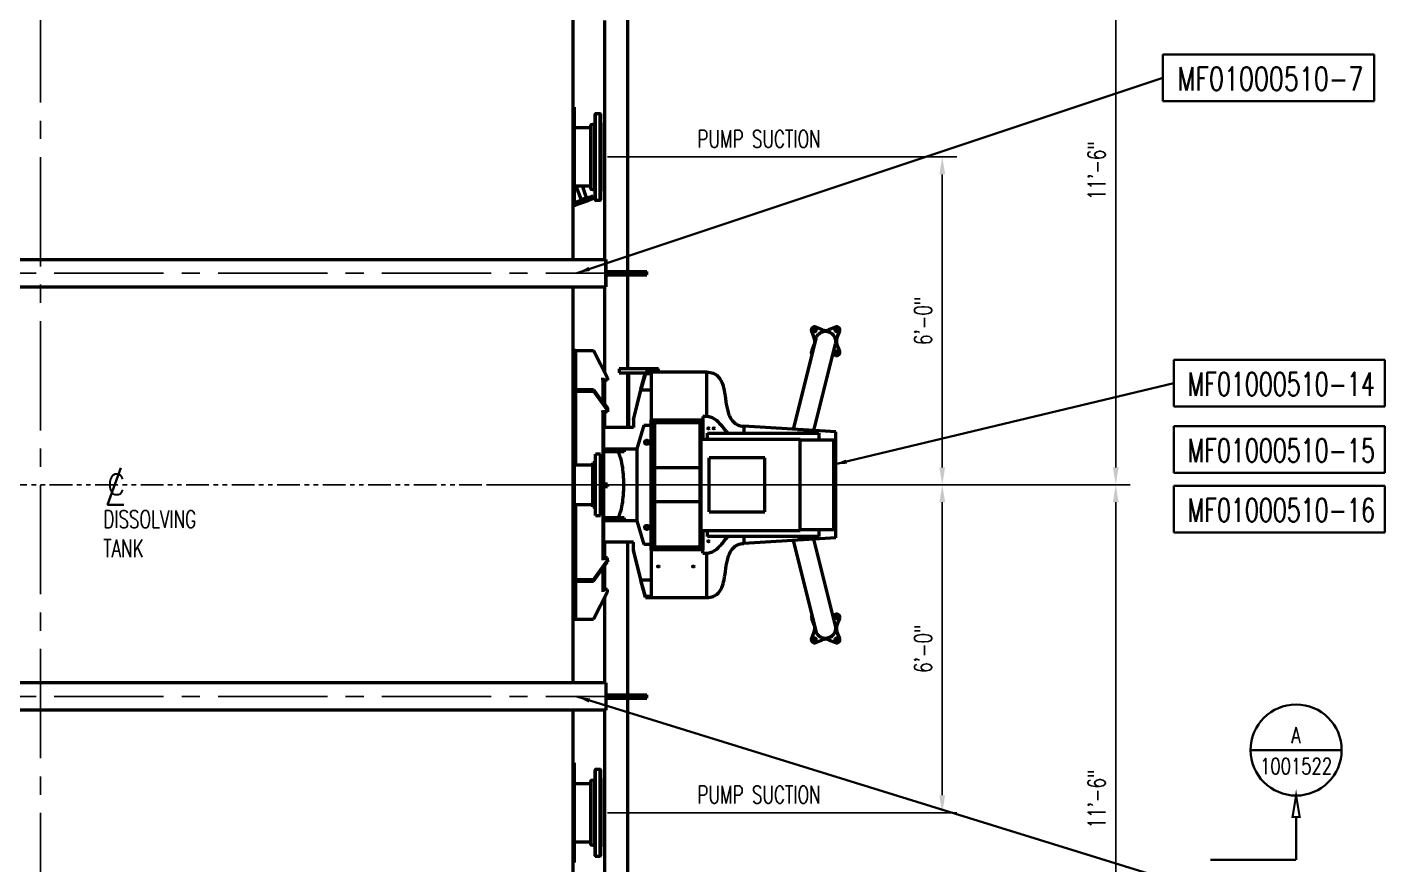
# Model space of a CAD drawing. Header units: inches. Extents: x 0 to 1408, y 0 to 1088.
# Drawn here: x 335 to 633.3, y 563.4 to 747.3 of the extents above; entities that cross this region are included whole.
import ezdxf
from ezdxf.enums import TextEntityAlignment as Align

# ---------------------------------------------------------------- set-up
doc = ezdxf.new("R2010")
doc.units = ezdxf.units.IN
doc.header["$LTSCALE"] = 32
doc.header["$MEASUREMENT"] = 0
for name, pattern in [('CENTER', [2, 1.25, -0.25, 0.25, -0.25]), ('CENTER2', [1.125, 0.75, -0.125, 0.125, -0.125]), ('HIDDEN', [0.375, 0.25, -0.125]), ('PHANTOM2', [1.25, 0.625, -0.125, 0.125, -0.125, 0.125, -0.125])]:
    doc.linetypes.add(name, pattern=pattern)
for name, color, linetype, lineweight in [('AM_0', 7, 'Continuous', 50), ('AM_6', 140, 'Continuous', 35), ('Equipment-AM_11', 92, 'PHANTOM2', 25), ('Equipment-AM_3', 6, 'HIDDEN', 25), ('Equipment-AM_5', 92, 'Continuous', 25), ('Equipment-AM_6', 140, 'Continuous', 35), ('Equipment-AM_7', 142, 'CENTER', 25), ('Layout-AM_11', 92, 'PHANTOM2', 25), ('Layout-AM_6', 140, 'Continuous', 35)]:
    doc.layers.add(name, color=color, linetype=linetype, lineweight=lineweight)
doc.styles.add('simplex', font='simplex.shx', dxfattribs={"width": 0.75})
doc.styles.get("Standard").update_dxf_attribs({"font": 'ROMANS.SHX', "width": 0.7})
doc.dimstyles.new('METSOPOWER_ANSI$7', dxfattribs={"dimscale": 24, "dimtxt": 0.12, "dimasz": 0.12, "dimexe": 0.1, "dimexo": 0.05, "dimgap": 0.06, "dimtad": 1, "dimtoh": 1, "dimzin": 12, "dimdsep": 46, "dimlunit": 3, "dimtxsty": 'Standard', "dimcen": 0, "dimclrd": 256, "dimclre": 256, "dimclrt": 140, "dimadec": 0, "dimazin": 2, "dimtp": 0.1, "dimtm": 0.1, "dimtfac": 0.71, "dimtmove": 0, "dimatfit": 3, "dimfxl": 1, "dimtzin": 7, "dimlwd": -1, "dimlwe": -1, "dimarcsym": 1})
doc.dimstyles.new('VALMET_ANSI$0', dxfattribs={"dimscale": 48, "dimtxt": 0.12, "dimasz": 0.12, "dimexe": 0.1, "dimexo": 0.05, "dimgap": 0.06, "dimtad": 1, "dimtoh": 1, "dimdec": 5, "dimzin": 7, "dimdsep": 46, "dimlunit": 4, "dimtxsty": 'Standard', "dimcen": 0, "dimclrd": 256, "dimclre": 256, "dimclrt": 140, "dimadec": 0, "dimazin": 2, "dimtp": 0.1, "dimtm": 0.1, "dimtfac": 0.71, "dimtdec": 5, "dimtofl": 0, "dimtmove": 0, "dimatfit": 3, "dimfxl": 1, "dimfrac": 2, "dimtolj": 1, "dimtzin": 7, "dimlwd": -1, "dimlwe": -1, "dimarcsym": 1})

# ---------------------------------------------------------------- blocks, each defined once
blk = doc.blocks.new('Centerline Symbol')
at = {"layer": 'AM_6'}
for p, q in [((0.0432, 0.1174), (-0.0505, -0.1371)), ((-0.0505, -0.1371), (0.0623, -0.1371))]:
    blk.add_line(p, q, dxfattribs=at)
at = {"layer": 'AM_6', "style": 'simplex'}
blk.add_text('C', height=0.1406, dxfattribs=at).set_placement((-0.0526, -0.0672))
blk = doc.blocks.new('*D42')
at = {"layer": 'Defpoints', "color": 0, "transparency": 16777216}
for p in [(485.22, 784.84), (454.97, 646.84), (574.2, 646.84)]:
    blk.add_point(p, dxfattribs=at)
at = {"layer": 'Equipment-AM_5', "linetype": 'ByBlock', "transparency": 16777216}
for p, q in [((486.82, 784.84), (577.4, 784.84)), ((574.2, 781), (574.2, 650.68)), ((456.57, 646.84), (577.4, 646.84))]:
    blk.add_line(p, q, dxfattribs=at)
at = {"layer": 'Equipment-AM_5', "transparency": 16777216}
for points in [[(573.56, 781), (574.84, 781), (574.2, 784.84)], [(573.56, 650.68), (574.84, 650.68), (574.2, 646.84)]]:
    blk.add_solid(points, dxfattribs=at)
at = {"layer": 'Equipment-AM_5', "color": 140, "transparency": 16777216, "insert": (570, 715.84), "char_height": 3.84, "attachment_point": 5, "rotation": 90}
blk.add_mtext('\\A1;11\'-6"', dxfattribs=at)
blk = doc.blocks.new('*D43')
at = {"layer": 'Defpoints', "color": 0, "transparency": 16777216}
for p in [(443.64, 646.84), (574.2, 646.84), (485.22, 508.84)]:
    blk.add_point(p, dxfattribs=at)
at = {"layer": 'Equipment-AM_5', "linetype": 'ByBlock', "transparency": 16777216}
for p, q in [((445.24, 646.84), (577.4, 646.84)), ((574.2, 512.68), (574.2, 643)), ((486.82, 508.84), (577.4, 508.84))]:
    blk.add_line(p, q, dxfattribs=at)
at = {"layer": 'Equipment-AM_5', "transparency": 16777216}
for points in [[(573.56, 643), (574.84, 643), (574.2, 646.84)], [(573.56, 512.68), (574.84, 512.68), (574.2, 508.84)]]:
    blk.add_solid(points, dxfattribs=at)
at = {"layer": 'Equipment-AM_5', "color": 140, "transparency": 16777216, "insert": (570, 577.84), "char_height": 3.84, "attachment_point": 5, "rotation": 90}
blk.add_mtext('\\A1;11\'-6"', dxfattribs=at)
blk = doc.blocks.new('*D48')
at = {"layer": 'Defpoints', "color": 0, "transparency": 16777216}
for p in [(460.91, 718.84), (435.36, 646.84), (536.08, 646.84)]:
    blk.add_point(p, dxfattribs=at)
at = {"layer": 'Equipment-AM_5', "linetype": 'ByBlock', "transparency": 16777216}
for p, q in [((462.51, 718.84), (539.28, 718.84)), ((536.08, 715), (536.08, 650.68)), ((436.96, 646.84), (539.28, 646.84))]:
    blk.add_line(p, q, dxfattribs=at)
at = {"layer": 'Equipment-AM_5', "transparency": 16777216}
for points in [[(535.44, 715), (536.72, 715), (536.08, 718.84)], [(535.44, 650.68), (536.72, 650.68), (536.08, 646.84)]]:
    blk.add_solid(points, dxfattribs=at)
at = {"layer": 'Equipment-AM_5', "color": 140, "transparency": 16777216, "insert": (531.87, 682.84), "char_height": 3.84, "attachment_point": 5, "rotation": 90}
blk.add_mtext('\\A1;6\'-0"', dxfattribs=at)
blk = doc.blocks.new('*D49')
at = {"layer": 'Defpoints', "color": 0, "transparency": 16777216}
for p in [(440.06, 646.84), (536.08, 646.84), (460.91, 574.84)]:
    blk.add_point(p, dxfattribs=at)
at = {"layer": 'Equipment-AM_5', "linetype": 'ByBlock', "transparency": 16777216}
for p, q in [((441.66, 646.84), (539.28, 646.84)), ((536.08, 578.68), (536.08, 643)), ((462.51, 574.84), (539.28, 574.84))]:
    blk.add_line(p, q, dxfattribs=at)
at = {"layer": 'Equipment-AM_5', "transparency": 16777216}
for points in [[(535.44, 643), (536.72, 643), (536.08, 646.84)], [(535.44, 578.68), (536.72, 578.68), (536.08, 574.84)]]:
    blk.add_solid(points, dxfattribs=at)
at = {"layer": 'Equipment-AM_5', "color": 140, "transparency": 16777216, "insert": (531.87, 610.84), "char_height": 3.84, "attachment_point": 5, "rotation": 90}
blk.add_mtext('\\A1;6\'-0"', dxfattribs=at)
blk = doc.blocks.new('POW PDM_NO REV')
at = {"layer": 'AM_6'}
for p, q in [((0, 0), (0, 0.32)), ((0, 0.32), (1.45, 0.32)), ((1.45, 0), (1.45, 0.32)), ((0, 0), (1.45, 0))]:
    blk.add_line(p, q, dxfattribs=at)
at = {"layer": 'AM_6', "style": 'simplex', "width": 0.75}
blk.add_attdef('POWP00XXXX', text='', height=0.16, dxfattribs=at).set_placement((0.7384, 0.0265), align=Align.BOTTOM_CENTER)

msp = doc.modelspace()

# ---------------------------------------------------------------- linework, layer by layer
at = {"layer": 'AM_0'}
for p, q in [((454.966297, 696.347808), (454.966297, 778.837808)), ((466.966297, 693.712808), (466.966297, 749.272993)), ((461.966297, 696.347808), (461.966297, 748.779166)), ((455.216297, 729.775308), (454.966297, 729.775308)), ((455.216297, 729.775308), (455.216297, 727.664417)), ((459.778797, 727.912118), (459.778797, 728.277808)), ((460.908797, 728.337808), (459.838797, 728.337808)), ((459.838797, 728.337808), (459.838797, 727.969794)), ((459.838797, 727.969794), (459.838797, 709.337808)), ((460.908797, 709.337808), (460.908797, 728.337808)), ((460.968797, 728.277808), (460.968797, 709.397808)), ((455.216297, 727.664417), (455.216297, 707.900308)), ((458.838797, 725.212808), (455.216297, 725.212808)), ((458.838797, 725.587306), (458.838797, 725.859307)), ((458.838797, 711.816309), (458.838797, 725.587306)), ((459.726109, 726.021339), (458.891484, 725.91886)), ((458.891484, 725.91886), (458.891484, 711.756756)), ((459.726109, 725.743061), (459.726109, 726.021339)), ((459.726109, 711.654277), (459.726109, 725.743061)), ((459.778797, 709.397808), (459.778797, 727.912118)), ((461.028797, 726.337808), (461.028797, 726.047271)), ((461.028797, 726.047271), (461.028797, 711.337808)), ((455.216297, 712.462808), (458.838797, 712.462808)), ((455.363591, 708.815199), (459.357284, 710.268785)), ((455.597651, 712.462808), (456.699837, 709.434575)), ((457.935533, 709.884332), (456.997044, 712.462808)), ((458.891484, 711.756756), (459.726109, 711.654277)), ((459.528294, 709.798938), (459.357284, 710.268785)), ((454.966297, 707.900308), (455.216297, 707.900308)), ((455.363591, 708.815199), (455.534601, 708.345353)), ((455.534601, 708.345353), (459.528294, 709.798938)), ((456.407358, 709.328121), (458.228012, 709.990785)), ((456.407358, 709.328121), (456.45011, 709.21066)), ((456.591755, 708.730125), (456.613131, 708.671395)), ((456.613131, 708.671395), (458.492517, 709.355435)), ((458.270765, 709.873324), (458.228012, 709.990785)), ((458.492517, 709.355435), (458.47114, 709.414166)), ((459.838797, 709.337808), (460.908797, 709.337808)), ((268.966297, 696.347808), (462.153797, 696.347808)), ((462.153797, 696.347808), (462.166297, 696.347808)), ((462.153797, 690.327808), (462.153797, 696.347808)), ((462.166297, 696.347808), (462.166297, 690.327808)), ((462.166297, 693.712808), (468.166297, 693.712808)), ((462.166297, 692.962808), (468.166297, 692.962808)), ((466.966297, 672.310249), (466.966297, 692.962808)), ((468.166297, 693.712808), (468.166297, 692.962808)), ((468.166297, 693.712808), (471.166297, 693.712808)), ((468.166297, 692.962808), (471.166297, 692.962808)), ((471.166297, 692.962808), (471.166297, 693.712808)), ((268.966297, 690.327808), (462.153797, 690.327808)), ((454.966297, 603.347808), (454.966297, 690.327808)), ((461.966297, 671.44084), (461.966297, 690.327808)), ((462.166297, 690.327808), (462.153797, 690.327808)), ((507.358935, 680.551802), (507.967843, 679.034753)), ((509.797618, 680.864528), (508.280569, 681.473435)), ((512.634518, 681.473435), (511.117469, 680.864528)), ((512.947244, 679.034753), (513.556151, 680.551802)), ((508.27421, 678.918477), (503.322993, 659.034069)), ((507.967843, 677.714901), (507.358935, 676.197852)), ((507.890517, 658.753423), (512.640877, 677.831177)), ((507.991489, 677.78305), (507.967843, 677.714901)), ((513.556151, 676.197852), (512.947244, 677.714901)), ((455.466297, 676.337808), (454.966297, 676.337808)), ((455.466297, 676.338727), (455.466297, 676.337378)), ((455.466297, 676.338727), (459.466297, 676.338727)), ((455.466297, 676.337378), (455.466297, 676.336029)), ((455.466297, 676.336029), (459.466297, 676.336029)), ((455.466297, 676.33497), (455.466297, 676.336029)), ((455.466297, 676.33497), (455.466297, 667.761564)), ((459.466297, 676.338727), (459.466297, 676.336029)), ((459.466297, 676.338727), (462.528797, 670.338815)), ((459.466297, 676.336029), (462.528797, 670.336116)), ((512.061919, 675.506047), (512.634518, 675.276219)), ((465.068659, 672.310249), (465.068659, 671.444107)), ((473.730076, 672.310249), (465.068659, 672.310249)), ((465.068659, 671.444107), (470.855479, 671.444107)), ((466.966297, 659.436233), (466.966297, 671.444107)), ((467.149367, 671.444107), (467.149367, 659.436233)), ((469.822776, 667.837049), (470.89493, 671.581902)), ((470.89493, 671.323249), (469.863599, 667.720983)), ((470.89493, 671.581902), (470.89493, 671.323249)), ((484.320627, 671.581902), (470.89493, 671.581902)), ((470.89493, 671.323249), (472.115903, 671.323249)), ((472.115903, 671.323249), (472.115903, 661.130003)), ((473.730076, 671.581902), (473.730076, 672.310249)), ((484.320627, 661.837747), (484.320627, 671.581902)), ((461.525352, 670.333459), (461.525352, 664.925228)), ((461.528797, 669.836124), (461.528797, 670.336116)), ((462.528797, 669.836124), (461.528797, 669.836124)), ((461.966297, 664.503527), (461.966297, 669.836124)), ((462.528797, 670.338815), (462.528797, 670.336116)), ((462.528797, 670.336116), (462.528797, 669.836124)), ((455.466297, 667.762309), (455.466297, 667.58458)), ((455.466297, 667.762309), (459.466297, 667.762309)), ((455.466297, 667.58458), (455.466297, 667.406852)), ((455.466297, 667.406852), (459.466297, 667.406852)), ((455.466297, 667.406107), (455.466297, 667.406852)), ((455.466297, 667.406107), (455.466297, 651.150308)), ((459.466297, 667.762309), (459.466297, 667.406852)), ((459.466297, 667.762309), (462.528797, 663.542626)), ((459.466297, 667.406852), (462.528797, 663.18717)), ((469.822776, 667.837049), (468.257635, 661.433084)), ((468.257635, 661.149986), (469.863599, 667.720983)), ((469.863599, 667.720983), (472.115903, 667.720983)), ((461.525352, 665.117679), (462.528797, 663.720073)), ((461.525352, 663.18717), (461.525352, 646.960981)), ((461.528797, 662.83553), (461.528797, 663.18717)), ((462.528797, 662.83553), (461.528797, 662.83553)), ((461.966297, 659.436233), (461.966297, 662.83553)), ((462.528797, 663.720073), (462.528797, 663.542626)), ((462.528797, 663.542626), (462.528797, 663.18717)), ((462.528797, 663.18717), (462.528797, 662.83553)), ((461.722202, 660.105524), (461.525352, 660.105524)), ((461.722202, 646.96368), (461.722202, 660.105524)), ((468.257635, 659.436233), (461.722202, 659.436233)), ((468.257635, 661.433084), (468.257635, 661.149986)), ((468.257635, 661.149986), (468.257635, 659.436233)), ((470.5411, 659.928359), (468.966297, 654.711824)), ((470.5411, 659.928359), (472.115903, 659.928359)), ((472.115903, 661.130003), (483.454486, 661.130003)), ((472.115903, 632.545613), (472.115903, 661.130003)), ((472.509604, 660.656706), (472.509604, 633.01891)), ((472.509604, 660.656706), (482.824564, 660.656706)), ((472.509604, 660.125209), (472.824564, 660.125209)), ((472.548974, 660.125209), (472.548974, 649.666921)), ((472.824564, 660.499225), (472.824564, 650.577965)), ((472.824564, 660.499225), (482.824564, 660.499225)), ((482.824564, 660.656706), (482.824564, 660.499225)), ((482.824564, 660.499225), (482.824564, 650.577965)), ((484.320627, 661.837747), (483.454486, 661.837747)), ((483.454486, 661.837747), (483.454486, 661.130003)), ((483.454486, 661.130003), (483.454486, 656.829934)), ((512.667084, 658.459932), (492.509604, 659.698485)), ((492.509604, 659.698485), (492.509604, 658.176391)), ((504.871808, 656.829934), (483.139525, 656.829934)), ((483.139525, 636.829934), (483.139525, 656.829934)), ((484.517478, 656.829934), (484.517478, 658.176391)), ((484.517478, 658.176391), (508.926926, 658.176391)), ((504.202517, 658.176391), (504.202517, 658.255131)), ((504.202517, 658.255131), (507.745824, 658.255131)), ((504.871808, 636.829934), (504.871808, 656.829934)), ((512.234013, 656.633083), (504.871808, 656.633083)), ((507.745824, 658.255131), (507.745824, 658.172327)), ((508.926926, 658.176391), (508.926926, 656.633083)), ((512.234013, 637.026784), (512.234013, 656.633083)), ((512.667084, 655.892926), (512.667084, 658.459932)), ((460.966297, 653.587808), (459.903797, 653.587808)), ((459.903797, 649.420921), (459.903797, 653.587808)), ((460.966297, 649.420921), (460.966297, 653.587808)), ((461.722202, 654.711824), (466.176971, 654.711824)), ((466.176971, 654.081902), (461.722202, 654.081902)), ((466.176971, 654.711824), (468.966297, 654.711824)), ((466.176971, 654.711824), (466.176971, 654.081902)), ((468.966297, 654.711824), (468.966297, 638.963792)), ((512.234013, 655.892926), (512.667084, 655.892926)), ((512.667084, 637.78269), (512.667084, 655.892926)), ((455.216297, 653.337808), (454.966297, 653.337808)), ((455.216297, 653.337808), (455.216297, 652.946739)), ((455.216297, 652.946739), (455.216297, 640.337808)), ((459.278797, 651.150308), (455.216297, 651.150308)), ((459.903797, 651.681558), (459.278797, 651.681558)), ((459.278797, 648.691431), (459.278797, 651.681558)), ((461.028797, 652.150308), (460.966297, 652.150308)), ((461.028797, 648.870814), (461.028797, 652.150308)), ((482.824564, 650.577965), (472.824564, 650.577965)), ((472.824564, 650.577965), (472.824564, 643.09765)), ((482.824564, 650.577965), (482.824564, 643.09765)), ((497.076533, 652.735446), (484.832438, 652.735446)), ((484.832438, 640.924422), (484.832438, 652.735446)), ((497.076533, 640.924422), (497.076533, 652.735446)), ((459.278797, 641.994058), (459.278797, 648.691431)), ((459.903797, 640.087808), (459.903797, 649.420921)), ((460.966297, 640.087808), (460.966297, 649.420921)), ((461.028797, 641.525308), (461.028797, 648.870814)), ((472.548974, 649.666921), (472.509604, 649.666921)), ((472.824564, 648.609461), (472.509604, 648.609461)), ((472.548974, 649.666921), (472.548974, 648.609461)), ((482.942675, 648.011036), (482.824564, 648.011036)), ((483.139525, 648.109461), (482.942675, 648.109461)), ((482.942675, 646.829934), (482.942675, 648.109461)), ((461.028797, 646.945121), (462.528797, 646.960981)), ((461.028797, 646.445129), (462.528797, 646.460989)), ((461.525352, 646.450379), (461.525352, 630.307183)), ((461.528797, 646.96368), (461.528797, 646.960981)), ((462.528797, 646.96368), (461.528797, 646.96368)), ((461.722202, 633.570091), (461.722202, 646.45246)), ((462.528797, 646.960981), (462.528797, 646.96368)), ((462.528797, 646.960981), (462.528797, 646.460989)), ((472.509604, 645.066154), (472.824564, 645.066154)), ((472.548974, 645.066154), (472.548974, 644.008695)), ((482.824564, 645.648832), (482.942675, 645.648832)), ((482.942675, 645.550406), (482.942675, 646.829934)), ((482.942675, 645.550406), (483.139525, 645.550406)), ((455.216297, 642.525308), (459.278797, 642.525308)), ((455.466297, 642.525308), (455.466297, 626.042461)), ((459.278797, 641.994058), (459.903797, 641.994058)), ((460.966297, 641.525308), (461.028797, 641.525308)), ((472.548974, 644.008695), (472.509604, 644.008695)), ((472.548974, 644.008695), (472.548974, 633.550406)), ((472.824564, 643.09765), (472.824564, 633.176391)), ((482.824564, 643.09765), (472.824564, 643.09765)), ((482.824564, 643.09765), (482.824564, 633.176391)), ((454.966297, 640.337808), (455.216297, 640.337808)), ((459.903797, 640.087808), (460.966297, 640.087808)), ((466.176971, 639.593713), (461.722202, 639.593713)), ((466.176971, 638.963792), (461.722202, 638.963792)), ((466.176971, 639.593713), (466.176971, 638.963792)), ((468.966297, 638.963792), (466.176971, 638.963792)), ((468.966297, 638.963792), (470.5411, 633.747257)), ((484.832438, 640.924422), (497.076533, 640.924422)), ((483.139525, 636.829934), (504.871808, 636.829934)), ((483.454486, 636.829934), (483.454486, 632.545613)), ((484.517478, 635.499225), (484.517478, 636.829934)), ((508.926926, 635.499225), (484.517478, 635.499225)), ((492.509604, 635.499225), (492.509604, 633.977131)), ((504.202517, 635.420485), (504.202517, 635.499225)), ((504.871808, 637.026784), (512.234013, 637.026784)), ((507.745824, 635.503289), (507.745824, 635.420485)), ((508.926926, 637.026784), (508.926926, 635.499225)), ((512.667084, 637.78269), (512.234013, 637.78269)), ((512.667084, 635.215684), (512.667084, 637.78269)), ((461.525352, 633.570091), (461.722202, 633.570091)), ((468.257635, 634.239383), (461.722202, 634.239383)), ((461.966297, 630.840086), (461.966297, 634.239383)), ((466.966297, 600.712808), (466.966297, 634.239383)), ((468.257635, 632.52563), (468.257635, 634.239383)), ((468.257635, 632.52563), (468.257635, 632.242532)), ((469.863599, 625.954633), (468.257635, 632.52563)), ((472.115903, 633.747257), (470.5411, 633.747257)), ((483.454486, 632.545613), (472.115903, 632.545613)), ((472.115903, 632.545613), (472.115903, 622.352367)), ((472.824564, 633.550406), (472.509604, 633.550406)), ((482.824564, 633.01891), (472.509604, 633.01891)), ((482.824564, 633.176391), (472.824564, 633.176391)), ((482.824564, 633.176391), (482.824564, 633.01891)), ((483.454486, 631.837869), (483.454486, 632.545613)), ((512.667084, 635.215684), (492.509604, 633.977131)), ((503.322993, 634.641547), (508.27421, 614.757139)), ((507.745824, 635.420485), (504.202517, 635.420485)), ((512.640877, 615.844439), (507.890517, 634.922193)), ((459.466297, 626.041708), (462.528797, 630.307183)), ((459.466297, 625.690068), (462.528797, 629.955543)), ((462.528797, 630.840086), (461.528797, 630.840086)), ((461.528797, 630.662639), (461.528797, 630.307183)), ((462.528797, 630.662639), (461.528797, 630.662639)), ((462.528797, 630.662639), (462.528797, 630.840086)), ((462.528797, 630.307183), (462.528797, 630.662639)), ((462.528797, 630.307183), (462.528797, 629.955543)), ((468.257635, 632.242532), (469.822776, 625.838567)), ((483.454486, 631.837869), (484.320627, 631.837869)), ((484.320627, 622.093713), (484.320627, 631.837869)), ((461.525352, 628.557937), (461.525352, 623.336531)), ((461.966297, 623.839492), (461.966297, 629.172088)), ((455.466297, 626.042461), (455.466297, 626.041708)), ((455.466297, 626.041708), (459.466297, 626.041708)), ((455.466297, 626.041708), (455.466297, 625.865888)), ((455.466297, 625.865888), (455.466297, 625.690068)), ((455.466297, 625.690821), (455.466297, 617.337948)), ((455.466297, 625.690068), (459.466297, 625.690068)), ((459.466297, 626.041708), (459.466297, 625.690068)), ((461.528797, 623.836794), (461.528797, 623.839492)), ((462.528797, 623.839492), (461.528797, 623.839492)), ((461.528797, 623.836794), (461.528797, 623.336801)), ((462.528797, 623.836794), (461.528797, 623.836794)), ((462.528797, 623.836794), (462.528797, 623.839492)), ((462.528797, 623.336801), (462.528797, 623.836794)), ((470.89493, 622.093713), (469.822776, 625.838567)), ((470.89493, 622.352367), (469.863599, 625.954633)), ((469.863599, 625.954633), (472.115903, 625.954633)), ((459.466297, 617.336888), (462.528797, 623.336801)), ((461.966297, 603.347808), (461.966297, 622.234776)), ((470.89493, 622.352367), (470.89493, 622.093713)), ((472.115903, 622.352367), (470.89493, 622.352367)), ((470.89493, 622.093713), (484.320627, 622.093713)), ((512.634518, 618.399397), (512.061919, 618.169569)), ((454.966297, 617.337808), (455.466297, 617.337808)), ((455.466297, 617.337948), (455.466297, 617.336888)), ((455.466297, 617.336888), (459.466297, 617.336888)), ((507.358935, 617.477763), (507.967843, 615.960714)), ((507.967843, 614.640863), (507.358935, 613.123814)), ((507.967843, 615.960714), (507.991489, 615.892566)), ((512.947244, 615.960714), (513.556151, 617.477763)), ((513.556151, 613.123814), (512.947244, 614.640863)), ((508.280569, 612.202181), (509.797618, 612.811088)), ((511.117469, 612.811088), (512.634518, 612.202181)), ((462.153797, 603.347808), (268.966297, 603.347808)), ((462.153797, 603.347808), (462.166297, 603.347808)), ((462.153797, 603.347808), (462.153797, 597.327808)), ((462.166297, 603.347808), (462.166297, 597.327808)), ((462.166297, 600.712808), (468.166297, 600.712808)), ((462.166297, 599.962808), (468.166297, 599.962808)), ((466.966297, 544.402623), (466.966297, 599.962808)), ((468.166297, 600.712808), (468.166297, 599.962808)), ((468.166297, 600.712808), (471.166297, 600.712808)), ((468.166297, 599.962808), (471.166297, 599.962808)), ((471.166297, 599.962808), (471.166297, 600.712808)), ((462.153797, 597.327808), (268.966297, 597.327808)), ((454.966297, 514.837808), (454.966297, 597.327808)), ((461.966297, 544.89645), (461.966297, 597.327808)), ((462.166297, 597.327808), (462.153797, 597.327808)), ((455.216297, 585.775308), (454.966297, 585.775308)), ((455.216297, 585.775308), (455.216297, 584.41502)), ((455.216297, 584.41502), (455.216297, 563.900308)), ((458.838797, 581.587306), (458.838797, 581.859307)), ((459.726109, 582.021339), (458.891484, 581.91886)), ((458.891484, 581.91886), (458.891484, 567.756756)), ((459.726109, 581.743061), (459.726109, 582.021339)), ((459.778797, 583.912118), (459.778797, 584.277808)), ((459.778797, 565.397808), (459.778797, 583.912118)), ((460.908797, 584.337808), (459.838797, 584.337808)), ((459.838797, 584.337808), (459.838797, 583.969794)), ((459.838797, 583.969794), (459.838797, 565.337808)), ((460.908797, 565.337808), (460.908797, 584.337808)), ((460.968797, 584.277808), (460.968797, 565.397808)), ((461.028797, 582.337808), (461.028797, 582.047271)), ((461.028797, 582.047271), (461.028797, 567.337808)), ((458.838797, 581.212808), (455.216297, 581.212808)), ((458.838797, 567.816309), (458.838797, 581.587306)), ((459.726109, 567.654277), (459.726109, 581.743061)), ((455.216297, 568.462808), (458.838797, 568.462808)), ((455.216297, 568.412393), (455.243076, 568.312453)), ((455.243076, 568.312453), (455.804209, 568.462808)), ((458.891484, 567.756756), (459.726109, 567.654277)), ((454.966297, 563.900308), (455.216297, 563.900308)), ((459.838797, 565.337808), (460.908797, 565.337808))]:
    msp.add_line(p, q, dxfattribs=at)
at = {"layer": 'AM_0', "flags": 128}
for points in [[(512.636202, 677.832339), (512.669689, 677.967183), (512.698221, 678.241465), (512.688415, 678.518029), (512.640438, 678.792143), (512.555111, 679.059116), (512.433894, 679.314381), (512.278861, 679.55357), (512.092665, 679.772591), (511.878491, 679.967695), (511.640005, 680.135545), (511.381286, 680.273268), (511.106762, 680.378509), (510.82113, 680.449466), (510.529276, 680.484925), (510.236195, 680.48428), (509.946902, 680.447542), (509.666345, 680.375339), (509.399327, 680.268907), (509.150414, 680.130066), (508.923868, 679.961193), (508.723562, 679.765177), (508.552926, 679.545371), (508.414878, 679.305537), (508.31178, 679.049778), (508.278885, 678.917316)], [(484.320627, 671.581902), (484.713764, 671.567149), (485.07868, 671.523707), (485.416598, 671.4528), (485.728741, 671.355654), (486.016331, 671.233493), (486.280593, 671.087543), (486.522749, 670.919028), (486.744021, 670.729173), (486.945632, 670.519203), (487.128807, 670.290343), (487.294766, 670.043818), (487.444734, 669.780853), (487.623249, 669.403684), (487.778055, 669.002004), (487.912121, 668.578787), (488.028417, 668.137009), (488.12991, 667.679642), (488.245389, 667.062097), (488.347242, 666.429597), (488.442138, 665.788821), (488.532355, 665.175585), (488.628105, 664.566701), (488.735188, 663.967976), (488.859402, 663.38522), (489.006546, 662.824239), (489.142022, 662.402529), (489.298046, 662.000665), (489.477431, 661.621464), (489.682988, 661.267745), (489.917532, 660.942324), (490.116235, 660.716356), (490.334411, 660.509471), (490.573282, 660.322893), (490.834072, 660.157848), (491.118004, 660.015561), (491.4263, 659.897256), (491.760183, 659.804158), (492.120877, 659.737493), (492.509604, 659.698485)], [(487.155273, 660.336212), (486.841195, 660.64787), (486.518818, 660.933969), (486.186541, 661.189581), (485.842763, 661.409773), (485.604874, 661.535187), (485.362333, 661.640286), (485.114302, 661.72418), (484.852442, 661.787273), (484.587884, 661.825129), (484.320627, 661.837747)], [(488.980574, 658.176391), (488.849898, 658.332265), (488.780717, 658.416195), (488.708136, 658.504735), (488.643671, 658.583732), (488.575571, 658.66745), (488.519115, 658.737011), (488.472042, 658.795086), (488.405977, 658.876618), (488.340248, 658.957732), (488.286067, 659.024536), (488.240819, 659.080259), (488.106545, 659.244948), (487.96719, 659.414301), (487.834928, 659.572983), (487.701333, 659.730617), (487.564715, 659.888494), (487.430709, 660.039566), (487.290762, 660.192774), (487.155273, 660.336212)], [(464.796497, 654.081902), (464.931989, 653.837542), (465.062472, 653.555838), (465.187261, 653.2384), (465.305681, 652.886806), (465.417112, 652.503043), (465.520948, 652.089045), (465.616649, 651.647124), (465.703691, 651.179532), (465.781627, 650.688858), (465.850023, 650.177622), (465.908534, 649.648637), (465.956828, 649.104638), (465.99467, 648.548599), (466.021834, 647.983413), (466.038201, 647.412153), (466.043657, 646.837808), (466.038202, 646.263484), (466.021834, 645.692203), (465.994671, 645.127038), (465.956828, 644.570978), (465.908536, 644.026998), (465.850023, 643.497993), (465.78163, 642.986776), (465.703691, 642.496084), (465.616653, 642.028508), (465.520948, 641.586571), (465.417116, 641.172587), (465.305681, 640.78881), (465.187265, 640.437228), (465.062472, 640.119778), (464.931991, 639.838078), (464.796497, 639.593713)], [(487.155273, 633.339404), (487.416597, 633.620381), (487.673619, 633.912685), (487.926498, 634.212256), (488.013294, 634.317124), (488.101097, 634.424013), (488.183271, 634.524637), (488.263874, 634.623738), (488.327793, 634.702521), (488.408552, 634.802176), (488.487352, 634.89942), (488.53648, 634.960015), (488.593498, 635.030226), (488.649197, 635.098667), (488.702163, 635.163574), (488.763104, 635.237978), (488.821687, 635.309185), (488.877912, 635.377193), (488.9615, 635.477602), (488.979686, 635.499225)], [(484.320627, 622.093713), (484.713764, 622.108466), (485.07868, 622.151909), (485.416598, 622.222815), (485.728741, 622.319962), (486.016331, 622.442122), (486.280593, 622.588073), (486.522749, 622.756588), (486.744021, 622.946443), (486.945632, 623.156413), (487.128807, 623.385273), (487.294766, 623.631797), (487.444734, 623.894762), (487.623249, 624.271932), (487.778055, 624.673612), (487.912121, 625.096828), (488.028417, 625.538607), (488.12991, 625.995974), (488.245389, 626.613519), (488.347242, 627.246019), (488.442138, 627.886795), (488.532355, 628.500031), (488.628105, 629.108915), (488.735188, 629.70764), (488.859402, 630.290396), (489.006546, 630.851377), (489.142022, 631.273087), (489.298046, 631.674951), (489.477431, 632.054151), (489.682988, 632.407871), (489.917532, 632.733292), (490.116235, 632.95926), (490.334411, 633.166145), (490.573282, 633.352723), (490.834072, 633.517768), (491.118004, 633.660055), (491.4263, 633.77836), (491.760183, 633.871457), (492.120877, 633.938123), (492.509604, 633.977131)], [(484.320627, 631.837869), (484.591941, 631.850852), (484.856258, 631.889054), (485.114302, 631.951436), (485.362316, 632.035324), (485.604857, 632.140421), (485.842763, 632.265843), (486.186541, 632.486035), (486.518818, 632.741646), (486.841195, 633.027746), (487.155273, 633.339404)], [(473.867871, 628.914405), (473.854385, 628.886613), (473.815981, 628.863052), (473.758504, 628.847309), (473.690706, 628.841781), (473.622908, 628.847309), (473.565431, 628.863052), (473.527027, 628.886613), (473.513541, 628.914405), (473.527027, 628.942197), (473.565431, 628.965758), (473.622908, 628.981501), (473.690706, 628.987029), (473.758504, 628.981501), (473.815981, 628.965758), (473.854385, 628.942197), (473.867871, 628.914405)], [(481.545037, 628.914405), (481.531551, 628.886613), (481.493146, 628.863052), (481.43567, 628.847309), (481.367871, 628.841781), (481.300073, 628.847309), (481.242597, 628.863052), (481.204192, 628.886613), (481.190706, 628.914405), (481.204192, 628.942197), (481.242597, 628.965758), (481.300073, 628.981501), (481.367871, 628.987029), (481.43567, 628.981501), (481.493146, 628.965758), (481.531551, 628.942197), (481.545037, 628.914405)], [(508.2783, 614.758062), (508.297428, 614.67206), (508.39419, 614.413951), (508.526256, 614.171015), (508.691367, 613.947411), (508.886697, 613.746963), (509.108906, 613.573101), (509.354189, 613.4288), (509.618352, 613.31653), (509.896873, 613.238211), (510.184988, 613.195183), (510.477766, 613.188183), (510.770198, 613.21733), (511.057281, 613.282126), (511.334101, 613.381461), (511.595924, 613.513637), (511.838269, 613.676391), (512.056989, 613.866939), (512.248342, 614.082021), (512.409054, 614.317956), (512.536375, 614.570708), (512.628127, 614.835952), (512.682739, 615.109149), (512.699278, 615.385625), (512.67746, 615.66065), (512.636787, 615.843516)]]:
    msp.add_lwpolyline(points, dxfattribs=at)
at = {"layer": 'AM_0'}
for centre, radius in [((508.016598, 680.815772), 0.354331), ((512.898488, 680.815772), 0.354331), ((512.898488, 675.933882), 0.354331), ((484.714328, 659.239383), 0.130846), ((485.89543, 659.239383), 0.130846), ((471.171021, 656.188202), 0.452756), ((471.171021, 637.487414), 0.452756), ((484.714328, 634.436233), 0.130846), ((512.898488, 617.741734), 0.354331), ((508.016598, 612.859844), 0.354331), ((512.898488, 612.859844), 0.354331)]:
    msp.add_circle(centre, radius, dxfattribs=at)
for centre, radius, start, end in [((459.838797, 728.277808), 0.06, 90, 180), ((460.908797, 728.277808), 0.06, 0, 90), ((458.898797, 725.859307), 0.06, 97, 180), ((459.718797, 726.080891), 0.06, 277, 360), ((461.028797, 726.397808), 0.06, 180, 270), ((458.898797, 711.816309), 0.06, 180, 263), ((459.718797, 711.594724), 0.06, 0, 83), ((461.028797, 711.277808), 0.06, 90, 180), ((459.838797, 709.397808), 0.06, 180, 270), ((460.908797, 709.397808), 0.06, 270, 0), ((508.016598, 680.815772), 0.708661, 68.13065923, 201.86934724), ((510.457543, 678.374827), 2.165354, 34.84788939, 117.27023108), ((510.457543, 682.508685), 1.771654, 248.13064865, 291.86935135), ((512.898488, 680.815772), 0.708661, 338.13065276, 111.86935135), ((506.38439, 678.385699), 1.711313, 350.90364529, 22.28860144), ((514.591402, 678.374827), 1.771654, 158.13065276, 201.86934724), ((508.002136, 675.93394), 0.695239, 157.69109591, 214.90837238), ((512.898488, 675.933882), 0.708661, 248.13064865, 21.86934405), ((508.008979, 617.740921), 0.70129, 145.36092397, 202.03960791), ((512.898488, 617.741734), 0.708661, 338.13065276, 111.86935135), ((506.38439, 615.289916), 1.711313, 337.71139856, 9.09635471), ((514.591402, 615.300789), 1.771654, 158.13065276, 201.86934724), ((508.016598, 612.859844), 0.708661, 158.13065276, 291.86935135), ((510.457543, 615.300789), 2.165354, 243.31921539, 324.00661425), ((510.457543, 611.16693), 1.771654, 68.13064865, 111.86935135), ((512.898488, 612.859844), 0.708661, 248.13064865, 21.86934405), ((458.898797, 581.859307), 0.06, 97, 180), ((459.718797, 582.080891), 0.06, 277, 0), ((459.838797, 584.277808), 0.06, 90, 180), ((460.908797, 584.277808), 0.06, 0, 90), ((461.028797, 582.397808), 0.06, 180, 270), ((458.898797, 567.816309), 0.06, 180, 263), ((459.718797, 567.594724), 0.06, 0, 83), ((461.028797, 567.277808), 0.06, 90, 180), ((459.838797, 565.397808), 0.06, 180, 270), ((460.908797, 565.397808), 0.06, 270, 0)]:
    msp.add_arc(centre, radius, start, end, dxfattribs=at)
at = {"layer": 'AM_6'}
msp.add_line((623.836236, 588.60654), (603.836236, 588.60654), dxfattribs=at)
at = {"layer": 'AM_6', "const_width": 0.470588, "flags": 128}
for points in [[(613.836236, 564.488893), (613.836236, 573.900657), (614.62055, 573.900657), (613.836236, 578.60654), (613.051922, 573.900657), (613.836236, 573.900657)], [(613.836236, 564.488893), (595.012707, 564.488893)]]:
    msp.add_lwpolyline(points, dxfattribs=at)
at = {"layer": 'AM_6'}
msp.add_circle((613.836236, 588.60654), 10, dxfattribs=at)
at = {"layer": 'Equipment-AM_3', "linetype": 'CENTER2'}
msp.add_line((337.966297, 898.800302), (337.956932, 395.189475), dxfattribs=at)
at = {"layer": 'Equipment-AM_7', "linetype": 'CENTER2'}
for p, q in [((268.966297, 693.337808), (462.166297, 693.337808)), ((268.966297, 600.337808), (462.166297, 600.337808))]:
    msp.add_line(p, q, dxfattribs=at)
at = {"layer": 'Layout-AM_11', "ltscale": 0.25}
msp.add_line((494.941673, 646.837808), (63.144364, 646.837808), dxfattribs=at)

# ---------------------------------------------------------------- block references
at = {"layer": 'Equipment-AM_11', "xscale": 32, "yscale": 32, "zscale": 32}
msp.add_blockref('Centerline Symbol', (354.235354, 646.837808), dxfattribs=at)
at = {"layer": 'Equipment-AM_7', "linetype": 'CENTER2'}
ref = msp.add_blockref('POW PDM_NO REV', (584.561752, 741.310593), dxfattribs=dict(at, xscale=-32, yscale=32, zscale=32, rotation=180))
ref.add_attrib('POWP00XXXX', 'MF01000510-7', dxfattribs={"layer": 'AM_6', "height": 5.12, "style": 'simplex', "width": 0.75}).set_placement((608.191097, 731.930395), align=Align.BOTTOM_CENTER)
ref = msp.add_blockref('POW PDM_NO REV', (586.934684, 664.030571), dxfattribs=dict(at, xscale=32, yscale=32, zscale=32))
ref.add_attrib('POWP00XXXX', 'MF01000510-14', dxfattribs={"layer": 'AM_6', "height": 5.12, "style": 'simplex', "width": 0.7}).set_placement((610.564029, 664.877435), align=Align.BOTTOM_CENTER)
ref = msp.add_blockref('POW PDM_NO REV', (586.934684, 649.464768), dxfattribs=dict(at, xscale=32, yscale=32, zscale=32))
ref.add_attrib('POWP00XXXX', 'MF01000510-15', dxfattribs={"layer": 'AM_6', "height": 5.12, "style": 'simplex', "width": 0.7}).set_placement((610.564029, 650.311632), align=Align.BOTTOM_CENTER)
ref = msp.add_blockref('POW PDM_NO REV', (586.934684, 636.355554), dxfattribs=dict(at, xscale=32, yscale=32, zscale=32))
ref.add_attrib('POWP00XXXX', 'MF01000510-16', dxfattribs={"layer": 'AM_6', "height": 5.12, "style": 'simplex', "width": 0.7}).set_placement((610.564029, 637.202418), align=Align.BOTTOM_CENTER)

# ---------------------------------------------------------------- texts
at = {"layer": 'AM_6', "style": 'simplex', "width": 0.75}
for tag, text, p in [('A', 'X', (613.836727, 590.117442)), ('1001522', 'XXXXXX', (613.836673, 583.298072))]:
    msp.add_attdef(tag, text=text, height=3.52, dxfattribs=at).set_placement(p, align=Align.CENTER)
at = {"layer": 'Equipment-AM_6', "color": 140, "char_height": 3.84, "attachment_point": 1}
for insert in [(482.294336, 724.720233), (482.294336, 580.720233)]:
    msp.add_mtext_dynamic_manual_height_columns('PUMP SUCTION', width=38.16929561, gutter_width=19.2, heights=[0], dxfattribs=dict(at, insert=insert))
at = {"layer": 'Equipment-AM_6', "color": 140, "insert": (351.740713, 641.210319), "char_height": 3.84, "width": 45.97192129, "attachment_point": 1}
msp.add_mtext('DISSOLVING \\PTANK', dxfattribs=at)

# ---------------------------------------------------------------- dimensions: what is measured, and where the dimension line sits
at = {"layer": 'Equipment-AM_5'}
for base, p1, p2, override, picture, middle in [((574.204872, 646.837808), (485.216297, 784.837808), (454.966297, 646.837808), {"dimscale": 32}, '*D42', (569.999158, 715.837808)), ((536.078959, 646.837808), (460.908797, 718.837808), (435.364891, 646.837808), {"dimscale": 32, "dimpost": ''}, '*D48', (531.873245, 682.837808)), ((536.078959, 646.837808), (460.908797, 574.837808), (440.057823, 646.837808), {"dimscale": 32}, '*D49', (531.873245, 610.837808)), ((574.204872, 646.837808), (485.216297, 508.837808), (443.637735, 646.837808), {"dimscale": 32}, '*D43', (569.999158, 577.837808))]:
    dim = msp.add_linear_dim(base=base, p1=p1, p2=p2, angle=90, dimstyle='VALMET_ANSI$0', override=override, dxfattribs=at)
    dim.commit()
    dim.dimension.update_dxf_attribs({"geometry": picture, "text_midpoint": middle})

# ---------------------------------------------------------------- leaders
at = {"layer": 'Layout-AM_6'}
for points in [[(455.785649, 693.337808), (584.561751, 736.190593)], [(512.234013, 651.275365), (586.934683, 669.150571)], [(455.785649, 600.337808), (606.212754, 553.826425)]]:
    msp.add_leader(points, dimstyle='METSOPOWER_ANSI$7', override={"dimgap": 0.06, "dimtad": 0, "dimdec": 4}, dxfattribs=at)

doc.saveas('drawing.dxf')
